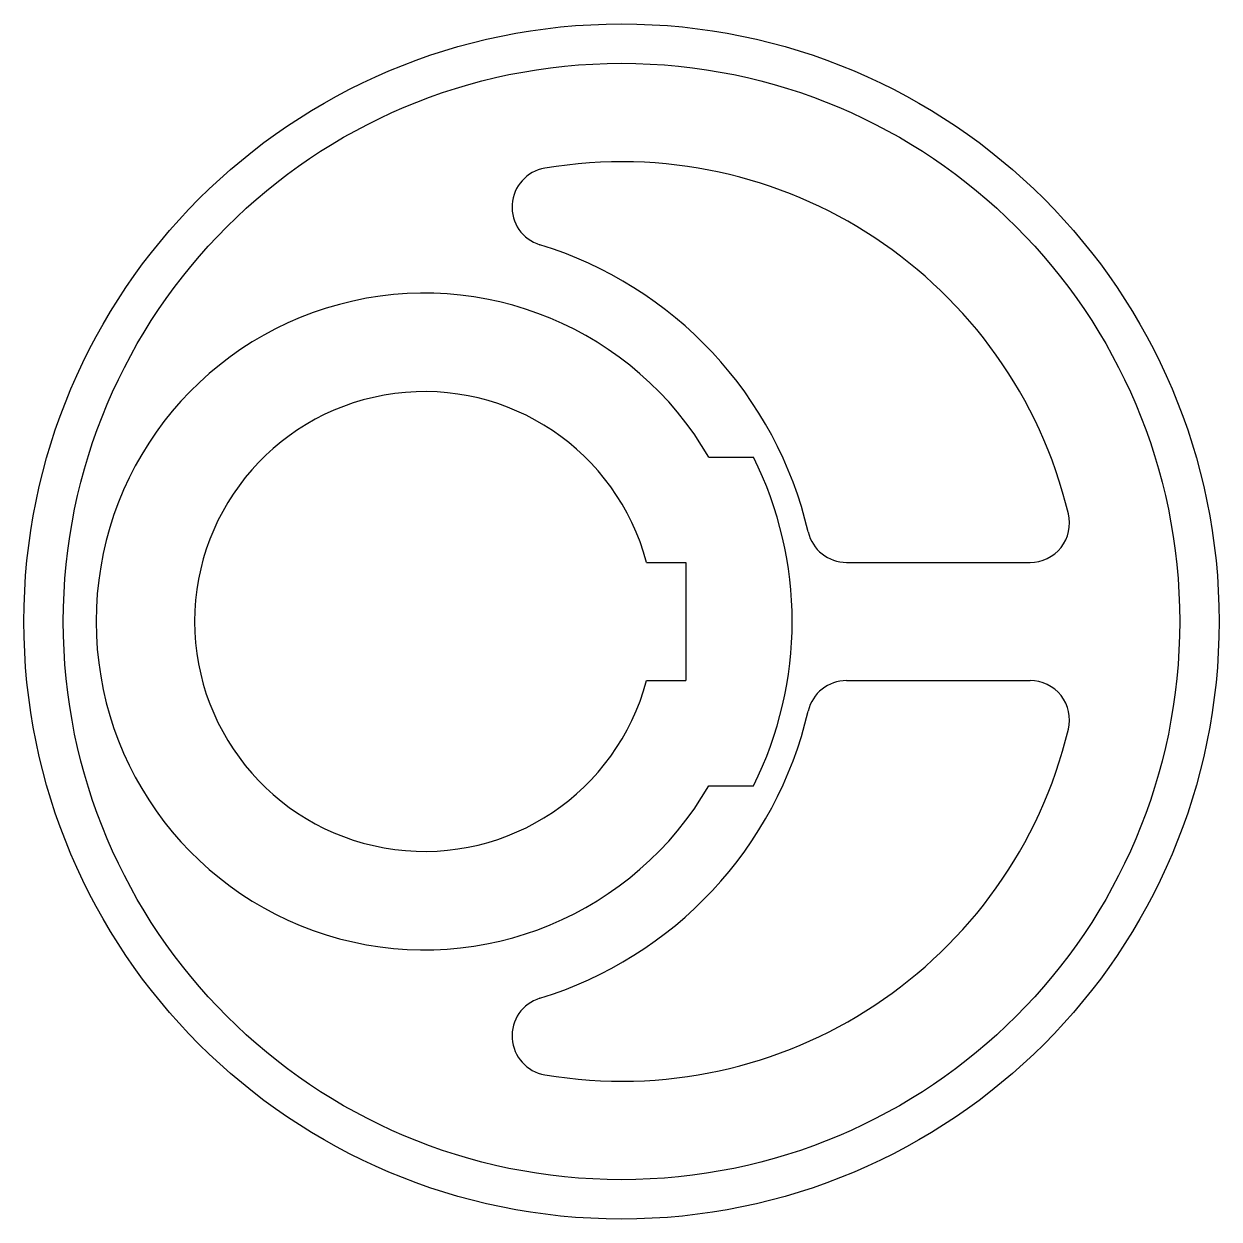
# Model space of a CAD drawing. Header units: millimetres. Extents: x 2117 to 2299, y 1636 to 1818.
import ezdxf

# ---------------------------------------------------------------- set-up
doc = ezdxf.new("R2010")
doc.units = ezdxf.units.MM

msp = doc.modelspace()

# ---------------------------------------------------------------- linework, layer by layer
for p, q in [((2221.52, 1751.85), (2228.33, 1751.85)), ((2212.04, 1735.85), (2218.04, 1735.85)), ((2218.04, 1735.85), (2218.04, 1717.85)), ((2242.49, 1735.85), (2270.44, 1735.85)), ((2212.04, 1717.85), (2218.04, 1717.85)), ((2242.49, 1717.85), (2270.44, 1717.85)), ((2221.52, 1701.85), (2228.33, 1701.85))]:
    msp.add_line(p, q)
for radius in [91, 85]:
    msp.add_circle((2208.22, 1726.85), radius)
for centre, radius, start, end in [((2208.22, 1726.85), 70, 13.5548, 99.5941), ((2197.55, 1789.96), 6, 99.5941, 252.9666), ((2178.22, 1726.85), 60, 13.1366, 72.9666), ((2178.22, 1726.85), 50, 30, 330), ((2178.22, 1726.85), 35, 14.9006, 345.0994), ((2178.22, 1726.85), 56, 333.4852, 26.5148), ((2270.44, 1741.85), 6, 270, 13.5548), ((2242.49, 1741.85), 6, 193.1366, 270), ((2242.49, 1711.85), 6, 90, 166.8634), ((2270.44, 1711.85), 6, 346.4452, 90), ((2178.22, 1726.85), 60, 287.0334, 346.8634), ((2208.22, 1726.85), 70, 260.4059, 346.4452), ((2197.55, 1663.75), 6, 107.0334, 260.4059)]:
    msp.add_arc(centre, radius, start, end)

doc.saveas('drawing.dxf')
